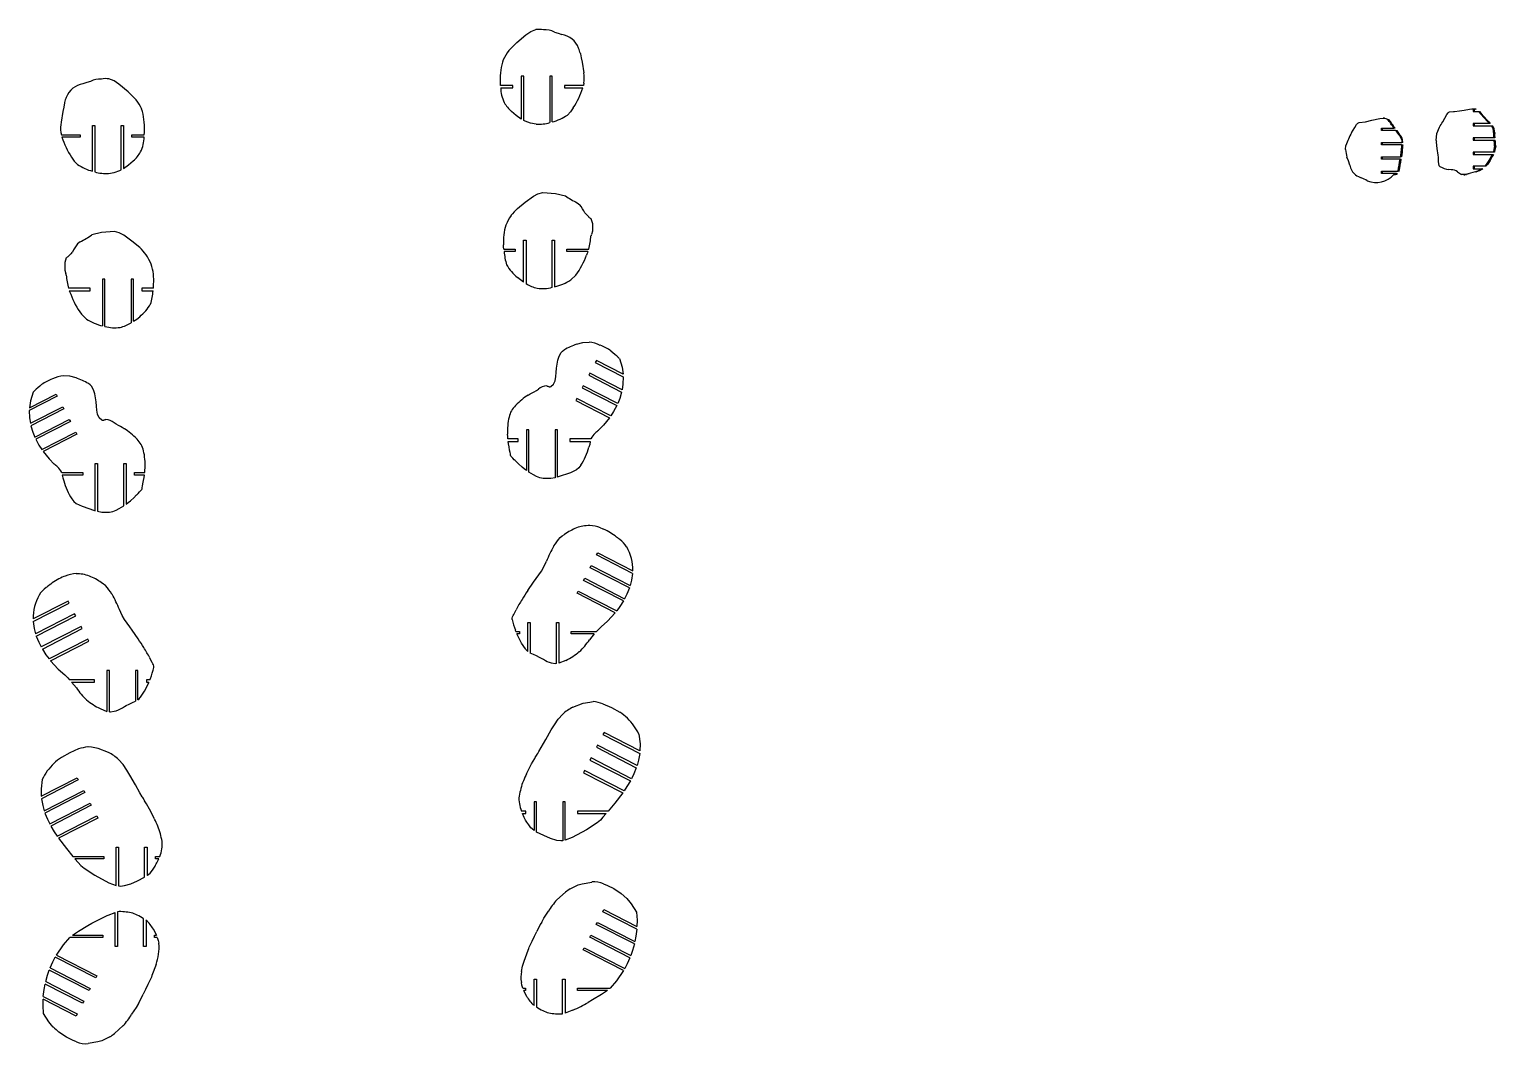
# Model space of a CAD drawing. Extents: x 1980 to 7619, y -7122 to 8570.
# Drawn here: x 2421 to 4882, y -6891 to -5187 of the extents above; entities that cross this region are included whole.
import ezdxf

# ---------------------------------------------------------------- set-up
doc = ezdxf.new("R2010")
doc.units = 0

msp = doc.modelspace()

# ---------------------------------------------------------------- linework, layer by layer
at = {"color": 7, "linetype": 'Continuous'}
for p, q in [((3254.3, -5196.7), (3262.5, -5191.1)), ((3262.5, -5191.1), (3271.3, -5187.5)), ((3225.7, -5222.9), (3239, -5209.4)), ((3239, -5209.4), (3254.3, -5196.7)), ((3345.8, -5227.5), (3346, -5228.1)), ((3348.7, -5242.4), (3351.6, -5260.3)), ((3250.7, -5266), (3246.7, -5266)), ((3246.7, -5266), (3246.7, -5338)), ((3250.7, -5340.4), (3250.7, -5266)), ((3298.7, -5266), (3294.7, -5266)), ((3294.7, -5266), (3294.7, -5343.7)), ((3298.7, -5342.6), (3298.7, -5266)), ((2563.3, -5273.9), (2554.5, -5270.3)), ((2571.4, -5279.5), (2563.3, -5273.9)), ((2586.7, -5292.2), (2571.4, -5279.5)), ((3232.6, -5281.3), (3212, -5281.3)), ((3212.2, -5285.3), (3232.6, -5285.3)), ((3232.6, -5285.3), (3232.6, -5281.3)), ((3351, -5281.3), (3319.4, -5281.3)), ((3319.4, -5281.3), (3319.4, -5285.3)), ((3319.4, -5285.3), (3350, -5285.3)), ((3351.8, -5277.4), (3351, -5281.3)), ((2479.9, -5310.3), (2479.8, -5310.9)), ((2600.1, -5305.7), (2586.7, -5292.2)), ((2477.1, -5325.2), (2474.2, -5343.1)), ((3253, -5341.6), (3250.7, -5340.4)), ((4663.7, -5342.4), (4674.1, -5339.6)), ((4695.3, -5336.2), (4693.5, -5336.2)), ((4695.3, -5336.2), (4696.3, -5336.2)), ((4700.9, -5338.4), (4702.7, -5338.4)), ((4811.2, -5325.1), (4813.2, -5325)), ((4847.7, -5321.2), (4844.2, -5321.2)), ((4844.2, -5321.2), (4844.2, -5325.2)), ((4844.2, -5325.2), (4853.2, -5325.2)), ((4845.4, -5320.6), (4847.7, -5321.2)), ((4846.1, -5321.2), (4846.1, -5325.2)), ((4846.2, -5320.6), (4847.2, -5320.6)), ((4847.2, -5320.6), (4849.6, -5321.2)), ((4849.6, -5321.2), (4847.7, -5321.2)), ((4853.2, -5325.2), (4855, -5325.2)), ((4865.5, -5338.9), (4868.9, -5342.6)), ((4865.5, -5338.9), (4867.4, -5338.9)), ((4867.4, -5338.9), (4870.8, -5342.6)), ((2473.9, -5360.2), (2474.7, -5364.1)), ((2474.7, -5364.1), (2506.3, -5364.1)), ((2506.3, -5364.1), (2506.3, -5368.1)), ((2527, -5348.8), (2531, -5348.8)), ((2527, -5425.4), (2527, -5348.8)), ((2531, -5348.8), (2531, -5426.5)), ((2575, -5348.8), (2579, -5348.8)), ((2575, -5423.2), (2575, -5348.8)), ((2579, -5348.8), (2579, -5420.7)), ((2593.2, -5364.1), (2613.8, -5364.1)), ((2593.2, -5368.1), (2593.2, -5364.1)), ((4640.2, -5360.9), (4645.6, -5351.9)), ((4690.4, -5357.2), (4690.4, -5353.2)), ((4690.4, -5353.2), (4711.4, -5353.2)), ((4714.3, -5357.2), (4690.4, -5357.2)), ((4692.3, -5357.2), (4692.3, -5353.2)), ((4713.2, -5353.2), (4711.4, -5353.2)), ((4714.3, -5357.2), (4716.2, -5357.2)), ((4717.9, -5361.9), (4719.7, -5361.9)), ((4871.3, -5345.2), (4844.2, -5345.2)), ((4844.2, -5345.2), (4844.2, -5349.2)), ((4844.2, -5349.2), (4874.9, -5349.2)), ((4846.1, -5345.2), (4846.1, -5349.2)), ((4868.9, -5342.6), (4871.3, -5345.2)), ((4868.9, -5342.6), (4870.8, -5342.6)), ((4870.8, -5342.6), (4873.1, -5345.2)), ((4873.1, -5345.2), (4871.3, -5345.2)), ((4874.9, -5349.2), (4876.8, -5349.2)), ((4878.7, -5360.6), (4880.5, -5360.6)), ((2506.3, -5368.1), (2475.7, -5368.1)), ((2613.6, -5368.1), (2593.2, -5368.1)), ((4630.2, -5389.1), (4630.9, -5382.4)), ((4690.4, -5377.2), (4724.5, -5377.2)), ((4690.4, -5381.2), (4690.4, -5377.2)), ((4724.3, -5381.2), (4690.4, -5381.2)), ((4692.3, -5381.2), (4692.3, -5377.2)), ((4724.1, -5383.8), (4722.6, -5399.3)), ((4724.3, -5381.2), (4724.1, -5383.6)), ((4724.1, -5383.6), (4724.1, -5383.8)), ((4724.1, -5383.6), (4726, -5383.6)), ((4724.1, -5383.8), (4725.9, -5383.8)), ((4724.3, -5381.2), (4726.1, -5381.2)), ((4726.3, -5377.2), (4724.5, -5377.2)), ((4725.9, -5383.8), (4724.5, -5399.3)), ((4726, -5383.6), (4725.9, -5383.8)), ((4726.1, -5381.2), (4726, -5383.6)), ((4784, -5387.4), (4782.6, -5376.4)), ((4878.9, -5369.2), (4844.2, -5369.2)), ((4844.2, -5369.2), (4844.2, -5373.2)), ((4844.2, -5373.2), (4879.6, -5373.2)), ((4846.1, -5369.2), (4846.1, -5373.2)), ((4880.8, -5369.2), (4878.9, -5369.2)), ((4879.6, -5373.2), (4881.4, -5373.2)), ((4880.3, -5382.8), (4882.2, -5382.8)), ((4634.9, -5408.2), (4632.6, -5401.7)), ((4637.5, -5415.2), (4634.9, -5408.2)), ((4690.4, -5401.2), (4722.4, -5401.2)), ((4690.4, -5405.2), (4690.4, -5401.2)), ((4721.8, -5405.2), (4690.4, -5405.2)), ((4692.3, -5405.2), (4692.3, -5401.2)), ((4721.8, -5405.2), (4723.6, -5405.2)), ((4722.6, -5399.3), (4722.4, -5401.2)), ((4724.2, -5401.2), (4722.4, -5401.2)), ((4722.6, -5399.3), (4724.5, -5399.3)), ((4878.2, -5393.2), (4844.2, -5393.2)), ((4844.2, -5393.2), (4844.2, -5397.2)), ((4844.2, -5397.2), (4876.5, -5397.2)), ((4846.1, -5393.2), (4846.1, -5397.2)), ((4866.4, -5413.9), (4864, -5417.2)), ((4868.2, -5413.9), (4865.8, -5417.2)), ((4866.4, -5413.9), (4868.2, -5413.9)), ((4876.5, -5397.2), (4874.7, -5400.8)), ((4874.7, -5400.8), (4876.5, -5400.8)), ((4876.5, -5397.2), (4878.3, -5397.2)), ((4878.3, -5397.2), (4876.5, -5400.8)), ((4880, -5393.2), (4878.2, -5393.2)), ((2572.8, -5424.4), (2575, -5423.2)), ((4690.4, -5425.2), (4718.4, -5425.2)), ((4690.4, -5429.2), (4690.4, -5425.2)), ((4715.6, -5429.2), (4690.4, -5429.2)), ((4692.3, -5429.2), (4692.3, -5425.2)), ((4712.1, -5430.9), (4711.4, -5431.2)), ((4711.4, -5431.2), (4713.3, -5431.2)), ((4715.6, -5429.2), (4717.5, -5429.2)), ((4718.4, -5425), (4718.4, -5425.2)), ((4718.4, -5425), (4720.2, -5425)), ((4720.2, -5425.2), (4718.4, -5425.2)), ((4720.2, -5425), (4720.2, -5425.2)), ((4788.6, -5417.6), (4788.2, -5417.3)), ((4807.5, -5422.9), (4803.6, -5422.5)), ((4831.3, -5431), (4824.7, -5430.8)), ((4828.8, -5431.3), (4830.6, -5431.3)), ((4833.1, -5431), (4830.6, -5430.9)), ((4836, -5429.7), (4831.3, -5431)), ((4831.3, -5431), (4833.1, -5431)), ((4837.8, -5429.7), (4833.1, -5431)), ((4847.5, -5426.4), (4836, -5429.7)), ((4864, -5417.2), (4844.2, -5417.2)), ((4844.2, -5417.2), (4844.2, -5421.2)), ((4844.2, -5421.2), (4858.8, -5421.2)), ((4846.1, -5417.2), (4846.1, -5421.2)), ((4858.8, -5421.2), (4860.6, -5421.2)), ((4865.8, -5417.2), (4864, -5417.2)), ((4682.4, -5444.6), (4684.2, -5444.6)), ((3240.3, -5488.1), (3253.3, -5477.4)), ((3253.3, -5477.4), (3267.1, -5467.2)), ((3340.4, -5478.3), (3344.9, -5481.7)), ((3353.4, -5495.4), (3356.1, -5498.3)), ((3356.1, -5498.3), (3357.8, -5499.9)), ((2593.2, -5543.1), (2579.4, -5532.9)), ((2493.1, -5561.2), (2490.4, -5564)), ((2506.1, -5544), (2501.7, -5547.4)), ((2606.2, -5553.8), (2593.2, -5543.1)), ((3217.4, -5556.3), (3236.5, -5556.3)), ((3236.5, -5560.3), (3217.7, -5560.3)), ((3236.5, -5556.3), (3236.5, -5560.3)), ((3250.6, -5541.1), (3254.6, -5541.1)), ((3250.6, -5611.8), (3250.6, -5541.1)), ((3254.6, -5541.1), (3254.6, -5614.3)), ((3298.6, -5620.5), (3298.6, -5541.1)), ((3298.6, -5541.1), (3302.6, -5541.1)), ((3302.6, -5541.1), (3302.6, -5619.5)), ((3323.3, -5556.3), (3359.8, -5556.3)), ((3323.3, -5560.3), (3323.3, -5556.3)), ((3358.5, -5560.3), (3323.3, -5560.3)), ((2490.4, -5564), (2488.8, -5565.6)), ((3356.7, -5564.9), (3356.1, -5566.4)), ((2543.9, -5606.8), (2543.9, -5685.2)), ((2547.9, -5606.8), (2543.9, -5606.8)), ((2547.9, -5686.2), (2547.9, -5606.8)), ((2595.9, -5606.8), (2591.9, -5606.8)), ((2591.9, -5606.8), (2591.9, -5680)), ((2595.9, -5677.5), (2595.9, -5606.8)), ((3338.2, -5599.9), (3329.8, -5608)), ((2523.2, -5622.1), (2486.7, -5622.1)), ((2488, -5626.1), (2523.2, -5626.1)), ((2489.9, -5630.6), (2490.4, -5632.1)), ((2523.2, -5626.1), (2523.2, -5622.1)), ((2629.2, -5622.1), (2610, -5622.1)), ((2610, -5622.1), (2610, -5626.1)), ((2610, -5626.1), (2628.9, -5626.1)), ((2508.3, -5665.6), (2516.7, -5673.8)), ((3397.2, -5727.2), (3400.2, -5729.7)), ((3400.2, -5729.7), (3403.9, -5732.6)), ((3403.9, -5732.6), (3406.3, -5734.9)), ((3372.8, -5743.1), (3370.9, -5746.7)), ((3370.9, -5746.7), (3417.9, -5770.8)), ((3417.6, -5766.1), (3372.8, -5743.1)), ((3406.3, -5734.9), (3408.2, -5736.8)), ((2441.6, -5783.7), (2438.6, -5786.2)), ((3361.8, -5764.5), (3360, -5768)), ((3360, -5768), (3415.1, -5796.3)), ((3416, -5792.3), (3361.8, -5764.5)), ((2467.9, -5803.2), (2420.9, -5827.3)), ((2421.2, -5822.6), (2466.1, -5799.6)), ((2432.6, -5791.4), (2430.6, -5793.3)), ((2435, -5789.1), (2432.6, -5791.4)), ((2438.6, -5786.2), (2435, -5789.1)), ((2466.1, -5799.6), (2467.9, -5803.2)), ((3339.9, -5807.2), (3338.1, -5810.7)), ((3397, -5836.5), (3339.9, -5807.2)), ((3350.8, -5785.8), (3349, -5789.4)), ((3349, -5789.4), (3407, -5819.1)), ((3408.6, -5815.5), (3350.8, -5785.8)), ((2422.8, -5848.8), (2477, -5821)), ((2478.9, -5824.5), (2423.7, -5852.8)), ((2477, -5821), (2478.9, -5824.5)), ((3237.1, -5819), (3237.6, -5818.5)), ((3338.1, -5810.7), (3394.7, -5839.8)), ((2430.2, -5872), (2488, -5842.3)), ((2489.8, -5845.9), (2431.9, -5875.6)), ((2488, -5842.3), (2489.8, -5845.9)), ((2441.9, -5892.9), (2498.9, -5863.7)), ((2500.8, -5867.2), (2444.2, -5896.3)), ((2498.9, -5863.7), (2500.8, -5867.2)), ((2601.7, -5875.5), (2601.2, -5875)), ((3241.3, -5875.1), (3224.1, -5875.1)), ((3224.5, -5879.1), (3241.3, -5879.1)), ((3241.3, -5879.1), (3241.3, -5875.1)), ((3259.5, -5859.9), (3255.5, -5859.9)), ((3255.5, -5859.9), (3255.5, -5927.9)), ((3259.5, -5930.7), (3259.5, -5859.9)), ((3307.5, -5859.9), (3303.5, -5859.9)), ((3303.5, -5859.9), (3303.5, -5940.1)), ((3307.5, -5939.2), (3307.5, -5859.9)), ((3363.4, -5875.1), (3328.2, -5875.1)), ((3328.2, -5875.1), (3328.2, -5879.1)), ((3328.2, -5879.1), (3362.5, -5879.1)), ((2531.4, -5916.4), (2535.4, -5916.4)), ((2531.4, -5995.7), (2531.4, -5916.4)), ((2535.4, -5916.4), (2535.4, -5996.6)), ((2579.4, -5916.4), (2583.4, -5916.4)), ((2579.4, -5987.2), (2579.4, -5916.4)), ((2583.4, -5916.4), (2583.4, -5984.4)), ((3248, -5922.2), (3247.7, -5921.9)), ((2475.4, -5931.6), (2510.7, -5931.6)), ((2510.7, -5935.6), (2476.3, -5935.6)), ((2510.7, -5931.6), (2510.7, -5935.6)), ((2597.5, -5935.6), (2597.5, -5931.6)), ((2597.5, -5931.6), (2614.7, -5931.6)), ((2614.4, -5935.6), (2597.5, -5935.6)), ((3308.5, -5938.9), (3307.5, -5939.2)), ((2590.8, -5978.7), (2591.1, -5978.4)), ((2530.4, -5995.4), (2531.4, -5995.7)), ((3373.2, -6069.9), (3375, -6066.4)), ((3433.5, -6100.9), (3373.2, -6069.9)), ((3375, -6066.4), (3433.7, -6096.5)), ((3284.2, -6090.7), (3288.8, -6080.5)), ((3362.2, -6091.3), (3364.1, -6087.7)), ((3428.3, -6125.2), (3362.2, -6091.3)), ((3364.1, -6087.7), (3429.6, -6121.3)), ((3257.5, -6129.8), (3267.3, -6115.5)), ((3351.3, -6112.6), (3353.1, -6109.1)), ((3418.2, -6147), (3351.3, -6112.6)), ((3353.1, -6109.1), (3420.2, -6143.5)), ((2486, -6147.3), (2427.3, -6177.4)), ((2427.5, -6181.8), (2487.8, -6150.8)), ((2487.8, -6150.8), (2486, -6147.3)), ((3340.3, -6134), (3342.2, -6130.4)), ((3404.3, -6166.8), (3340.3, -6134)), ((3342.2, -6130.4), (3406.8, -6163.6)), ((2496.9, -6168.6), (2431.4, -6202.2)), ((2432.7, -6206.1), (2498.8, -6172.2)), ((2498.8, -6172.2), (2496.9, -6168.6)), ((2576.8, -6171.6), (2572.2, -6161.4)), ((2507.9, -6190), (2440.9, -6224.4)), ((2442.8, -6227.9), (2509.7, -6193.5)), ((2509.7, -6193.5), (2507.9, -6190)), ((2603.5, -6210.7), (2593.7, -6196.4)), ((3237.5, -6198.4), (3236.8, -6196.3)), ((3237.5, -6198.4), (3243.6, -6198.4)), ((3243.6, -6198.4), (3243.6, -6202.4)), ((3257.7, -6183.1), (3261.7, -6183.1)), ((3257.7, -6232.1), (3257.7, -6183.1)), ((3261.7, -6183.1), (3261.7, -6234.6)), ((3305.7, -6183.1), (3309.7, -6183.1)), ((3305.7, -6252.4), (3305.7, -6183.1)), ((3309.7, -6183.1), (3309.7, -6251.6)), ((3330.4, -6198.4), (3372.7, -6198.4)), ((3330.4, -6202.4), (3330.4, -6198.4)), ((3375.6, -6195.4), (3372.7, -6198.4)), ((3380.6, -6190.5), (3375.6, -6195.4)), ((2518.9, -6211.3), (2454.2, -6244.5)), ((2456.7, -6247.7), (2520.7, -6214.9)), ((2520.7, -6214.9), (2518.9, -6211.3)), ((3239.7, -6203.5), (3239.2, -6202.4)), ((3243.6, -6202.4), (3239.2, -6202.4)), ((3246.8, -6217.9), (3239.7, -6203.5)), ((3253.5, -6227.7), (3246.8, -6217.9)), ((3369.2, -6202.4), (3330.4, -6202.4)), ((3369.2, -6202.4), (3361.1, -6212.2)), ((3254.1, -6228.4), (3253.5, -6227.7)), ((3277.3, -6241.9), (3272.3, -6239.4)), ((2480.4, -6271.4), (2485.4, -6276.3)), ((2555.3, -6264), (2551.3, -6264)), ((2551.3, -6264), (2551.3, -6332.5)), ((2555.3, -6333.3), (2555.3, -6264)), ((2603.3, -6264), (2599.3, -6264)), ((2599.3, -6264), (2599.3, -6315.5)), ((2603.3, -6313), (2603.3, -6264)), ((2485.4, -6276.3), (2488.4, -6279.3)), ((2530.6, -6279.3), (2488.4, -6279.3)), ((2491.8, -6283.3), (2499.9, -6293.1)), ((2491.8, -6283.3), (2530.6, -6283.3)), ((2530.6, -6283.3), (2530.6, -6279.3)), ((2607.5, -6308.6), (2614.2, -6298.8)), ((2614.2, -6298.8), (2621.3, -6284.4)), ((2623.5, -6279.3), (2617.4, -6279.3)), ((2617.4, -6279.3), (2617.4, -6283.3)), ((2617.4, -6283.3), (2621.8, -6283.3)), ((2621.3, -6284.4), (2621.8, -6283.3)), ((2623.5, -6279.3), (2624.2, -6277.2)), ((2583.7, -6322.8), (2588.7, -6320.3)), ((2606.9, -6309.3), (2607.5, -6308.6)), ((3333, -6325.7), (3350.5, -6319)), ((3350.5, -6319), (3361.8, -6316.8)), ((3361.8, -6316.8), (3367.4, -6315.9)), ((3383.4, -6319.7), (3398.1, -6326.2)), ((3398.1, -6326.2), (3411.9, -6334)), ((3287.9, -6379.9), (3297.1, -6363.7)), ((3297.1, -6363.7), (3302.2, -6355.2)), ((3385.6, -6368), (3383.8, -6371.5)), ((3383.8, -6371.5), (3445.5, -6403.2)), ((3445.9, -6398.9), (3385.6, -6368)), ((2503.4, -6395.7), (2488.7, -6402.2)), ((2525.1, -6392.7), (2519.4, -6391.9)), ((2536.3, -6395), (2525.1, -6392.7)), ((2553.8, -6401.7), (2536.3, -6395)), ((3374.6, -6389.3), (3372.8, -6392.9)), ((3372.8, -6392.9), (3439.7, -6427.2)), ((3441, -6423.4), (3374.6, -6389.3)), ((2488.7, -6402.2), (2474.9, -6410)), ((3255.6, -6437.3), (3264.1, -6420.9)), ((3264.1, -6420.9), (3269.2, -6411.9)), ((3269.2, -6411.9), (3270.2, -6410)), ((3270.2, -6410), (3272.3, -6406.6)), ((3363.7, -6410.7), (3361.9, -6414.3)), ((3361.9, -6414.3), (3429.8, -6449.1)), ((3431.7, -6445.6), (3363.7, -6410.7)), ((2440.9, -6474.9), (2501.2, -6444)), ((2503.1, -6447.5), (2441.4, -6479.2)), ((2501.2, -6444), (2503.1, -6447.5)), ((2589.8, -6439.6), (2584.6, -6431.2)), ((2598.9, -6455.9), (2589.8, -6439.6)), ((3352.7, -6432), (3350.9, -6435.6)), ((3350.9, -6435.6), (3416.9, -6469.5)), ((3419.2, -6466.1), (3352.7, -6432)), ((2445.8, -6499.4), (2512.2, -6465.3)), ((2514, -6468.9), (2447.1, -6503.2)), ((2512.2, -6465.3), (2514, -6468.9)), ((2455.2, -6521.6), (2523.1, -6486.7)), ((2525, -6490.2), (2457.1, -6525.1)), ((2523.1, -6486.7), (2525, -6490.2)), ((2616.6, -6486), (2614.5, -6482.6)), ((2617.6, -6487.8), (2616.6, -6486)), ((2622.7, -6496.9), (2617.6, -6487.8)), ((2631.2, -6513.2), (2622.7, -6496.9)), ((3272.3, -6484.7), (3268.3, -6484.7)), ((3268.3, -6484.7), (3268.3, -6532.4)), ((3272.3, -6535.1), (3272.3, -6484.7)), ((3320.3, -6484.7), (3316.3, -6484.7)), ((3316.3, -6484.7), (3316.3, -6549.8)), ((3320.3, -6549), (3320.3, -6484.7)), ((2467.6, -6542.1), (2534.1, -6508)), ((2535.9, -6511.6), (2469.9, -6545.4)), ((2534.1, -6508), (2535.9, -6511.6)), ((3254.2, -6500), (3247, -6500)), ((3251.6, -6510.7), (3248.6, -6504)), ((3248.6, -6504), (3254.2, -6504)), ((3254.2, -6504), (3254.2, -6500)), ((3259.1, -6523.3), (3255.8, -6518.4)), ((3392.7, -6500), (3341, -6500)), ((3341, -6500), (3341, -6504)), ((3341, -6504), (3389.2, -6504)), ((3374, -6519.7), (3355.9, -6531.5)), ((3379.6, -6515.2), (3374, -6519.7)), ((3268.3, -6532.4), (3267.6, -6531.8)), ((3284.6, -6540.9), (3272.3, -6535.1)), ((3295.6, -6545.9), (3284.6, -6540.9)), ((3306.3, -6549.3), (3295.6, -6545.9)), ((3332.2, -6544.2), (3320.3, -6549)), ((3355.9, -6531.5), (3332.2, -6544.2)), ((2566.5, -6560.7), (2570.5, -6560.7)), ((2566.5, -6625), (2566.5, -6560.7)), ((2570.5, -6560.7), (2570.5, -6625.7)), ((2614.5, -6560.7), (2618.5, -6560.7)), ((2614.5, -6611.1), (2614.5, -6560.7)), ((2618.5, -6560.7), (2618.5, -6608.3)), ((2494.1, -6576), (2545.8, -6576)), ((2545.8, -6580), (2497.6, -6580)), ((2507.2, -6591.2), (2512.8, -6595.7)), ((2512.8, -6595.7), (2530.9, -6607.5)), ((2545.8, -6576), (2545.8, -6580)), ((2627.7, -6599.3), (2631.1, -6594.4)), ((2632.6, -6580), (2632.6, -6576)), ((2632.6, -6576), (2639.8, -6576)), ((2638.2, -6580), (2632.6, -6580)), ((2635.2, -6586.6), (2638.2, -6580)), ((2530.9, -6607.5), (2554.6, -6620.2)), ((2554.6, -6620.2), (2566.5, -6625)), ((2591.2, -6621.9), (2602.3, -6616.9)), ((2602.3, -6616.9), (2614.5, -6611.1)), ((2618.5, -6608.3), (2619.3, -6607.8)), ((3348.8, -6621.9), (3365.1, -6619.1)), ((2580.5, -6625.2), (2591.2, -6621.9)), ((3306.3, -6649.2), (3321, -6636.1)), ((3328.8, -6630.5), (3342.3, -6624)), ((3342.3, -6624), (3348.8, -6621.9)), ((3384.9, -6622.3), (3391.5, -6625)), ((3391.5, -6625), (3401.8, -6630)), ((3401.8, -6630), (3414.3, -6638.2)), ((3414.3, -6638.2), (3423.8, -6647)), ((2568.8, -6669.1), (2568.8, -6727.4)), ((3284.8, -6680), (3292.1, -6668.3)), ((3383.5, -6669), (3385.4, -6665.4)), ((3440.5, -6698.2), (3383.5, -6669)), ((3385.4, -6665.4), (3440.8, -6693.9)), ((3423.8, -6647), (3428.9, -6652.9)), ((3428.9, -6652.9), (3431.2, -6655.6)), ((3431.2, -6655.6), (3440.1, -6669.5)), ((2503.7, -6701.6), (2518.9, -6692.3)), ((2518.9, -6692.3), (2526, -6688.3)), ((2526, -6688.3), (2551.4, -6675.4)), ((2551.4, -6675.4), (2553.2, -6674.7)), ((2553.2, -6674.7), (2564.8, -6670.4)), ((2564.8, -6727.4), (2564.8, -6670.4)), ((2612.8, -6727.4), (2612.8, -6680.8)), ((2616.8, -6683.4), (2616.8, -6727.4)), ((3280.9, -6686.5), (3284.8, -6680)), ((3372.6, -6690.3), (3374.4, -6686.8)), ((3436.5, -6723.1), (3372.6, -6690.3)), ((3374.4, -6686.8), (3437.4, -6719.1)), ((2544.1, -6712.1), (2489, -6712.1)), ((2493.4, -6708.1), (2503.7, -6701.6)), ((2493.4, -6708.1), (2544.1, -6708.1)), ((2544.1, -6708.1), (2544.1, -6712.1)), ((2629.1, -6698.4), (2629.4, -6698.9)), ((2629.4, -6698.9), (2634.2, -6708.1)), ((2630.9, -6708.1), (2634.2, -6708.1)), ((2630.9, -6712.1), (2630.9, -6708.1)), ((2635.6, -6712.1), (2630.9, -6712.1)), ((3260.1, -6728.5), (3264.8, -6718.2)), ((3361.6, -6711.7), (3363.5, -6708.1)), ((3429, -6746.3), (3361.6, -6711.7)), ((3363.5, -6708.1), (3430.5, -6742.5)), ((2466.5, -6741.8), (2534.2, -6776.5)), ((2568.8, -6727.4), (2564.8, -6727.4)), ((2616.8, -6727.4), (2612.8, -6727.4)), ((3251.3, -6751.9), (3258, -6733.4)), ((3350.7, -6733), (3352.5, -6729.5)), ((3418.4, -6767.8), (3350.7, -6733)), ((3352.5, -6729.5), (3420.4, -6764.3)), ((2521.4, -6801.4), (2454.4, -6767)), ((2455.8, -6763.3), (2523.2, -6797.9)), ((2532.4, -6780.1), (2464.5, -6745.2)), ((2633.6, -6757.6), (2626.8, -6776.1)), ((2510.4, -6822.8), (2447.4, -6790.4)), ((2448.4, -6786.4), (2512.3, -6819.2)), ((2534.2, -6776.5), (2532.4, -6780.1)), ((2624.7, -6781), (2620.1, -6791.3)), ((3268.1, -6782.2), (3272.1, -6782.2)), ((3268.1, -6826.2), (3268.1, -6782.2)), ((3272.1, -6782.2), (3272.1, -6828.8)), ((3316.1, -6782.2), (3320.1, -6782.2)), ((3316.1, -6840.4), (3316.1, -6782.2)), ((3320.1, -6782.2), (3320.1, -6839.2)), ((2499.5, -6844.1), (2444.1, -6815.7)), ((2444.4, -6811.3), (2501.3, -6840.6)), ((2523.2, -6797.9), (2521.4, -6801.4)), ((3249.3, -6797.4), (3254, -6797.4)), ((3255.4, -6810.6), (3250.7, -6801.4)), ((3254, -6801.4), (3250.7, -6801.4)), ((3254, -6797.4), (3254, -6801.4)), ((3255.8, -6811.1), (3255.4, -6810.6)), ((3340.8, -6797.4), (3395.8, -6797.4)), ((3340.8, -6801.4), (3340.8, -6797.4)), ((3391.5, -6801.4), (3340.8, -6801.4)), ((3366, -6817.2), (3358.9, -6821.2)), ((3381.1, -6808), (3366, -6817.2)), ((3391.5, -6801.4), (3381.1, -6808)), ((2453.7, -6853.9), (2444.7, -6840)), ((2501.3, -6840.6), (2499.5, -6844.1)), ((2512.3, -6819.2), (2510.4, -6822.8)), ((2600.1, -6829.6), (2592.7, -6841.2)), ((2604, -6823.1), (2600.1, -6829.6)), ((3331.6, -6834.9), (3320.1, -6839.2)), ((3333.4, -6834.1), (3331.6, -6834.9)), ((2455.9, -6856.7), (2453.7, -6853.9)), ((2578.6, -6860.3), (2563.8, -6873.4)), ((2483.1, -6879.5), (2470.6, -6871.3)), ((2493.3, -6884.5), (2483.1, -6879.5)), ((2500, -6887.2), (2493.3, -6884.5)), ((2536, -6887.7), (2519.8, -6890.5)), ((2542.6, -6885.6), (2536, -6887.7)), ((2556.1, -6879), (2542.6, -6885.6))]:
    msp.add_line(p, q, dxfattribs=at)
at = {"color": 7, "linetype": 'Continuous', "flags": 128}
for points in [[(3302.4, -5191.8), (3308.6, -5193.9), (3314.8, -5196.1)], [(3346, -5228.1), (3347.2, -5235.2), (3348.7, -5242.4)], [(2523.4, -5274.6), (2517.2, -5276.7), (2511, -5278.9)], [(3212, -5281.3), (3211.7, -5277.4), (3211.6, -5274.2)], [(2479.8, -5310.9), (2478.6, -5318), (2477.1, -5325.2)], [(3246.7, -5338), (3238.1, -5332), (3230.4, -5325)], [(3334, -5319.1), (3329.5, -5325.6), (3324.1, -5331.3)], [(4674.1, -5339.6), (4687.6, -5336.8), (4694.5, -5336.2), (4697.9, -5336.7), (4699.5, -5337.3), (4700.9, -5338.4)], [(4793.3, -5342.3), (4800.2, -5330.4), (4802.2, -5327.6), (4803.4, -5326.4), (4804.9, -5325.7), (4811.2, -5325.1)], [(4813.2, -5325), (4821.3, -5324.1), (4829.4, -5323.2), (4838.2, -5321.4), (4842, -5320.7), (4845.4, -5320.6)], [(4855, -5325.2), (4858, -5328.5), (4867.4, -5338.9)], [(2613.8, -5364.1), (2614, -5360.2), (2614.2, -5357)], [(3271.8, -5346.4), (3262.2, -5345), (3253, -5341.6)], [(4645.6, -5351.9), (4648.7, -5347), (4650.6, -5344.9), (4653, -5343.8), (4663.7, -5342.4)], [(4716.2, -5357.2), (4718, -5359.6), (4719.7, -5361.9)], [(4717.9, -5361.9), (4718.7, -5363.1), (4719.2, -5363.6), (4719.4, -5363.9), (4719.5, -5364), (4719.5, -5364.1), (4719.6, -5364.2), (4719.6, -5364.2), (4719.6, -5364.2), (4719.6, -5364.2), (4719.6, -5364.2), (4719.6, -5364.2), (4719.6, -5364.2), (4719.6, -5364.2), (4719.6, -5364.2), (4719.6, -5364.2), (4719.6, -5364.2), (4720.5, -5365.3), (4721.3, -5366.5), (4724, -5371.6), (4724.4, -5374.4), (4724.5, -5377.2)], [(4782.5, -5373.8), (4783.3, -5362.2), (4787.6, -5351.6)], [(4880.5, -5360.6), (4880.4, -5364.9), (4880.8, -5369.2)], [(4880.3, -5382.8), (4878.5, -5392.2), (4878.2, -5393.2)], [(4882.2, -5382.8), (4880.3, -5392.2), (4880, -5393.2)], [(2491.8, -5401.8), (2496.2, -5408.4), (2501.7, -5414.1)], [(2579, -5420.7), (2587.6, -5414.8), (2595.4, -5407.8)], [(4724.5, -5399.3), (4724.3, -5400.2), (4724.2, -5401.2)], [(4788.2, -5417.3), (4787.5, -5416.4), (4787.1, -5415.7), (4786.2, -5409.8), (4786, -5401.9)], [(4874.7, -5400.8), (4870.9, -5407.6), (4866.4, -5413.9)], [(4876.5, -5400.8), (4872.7, -5407.6), (4868.2, -5413.9)], [(2554, -5429.2), (2563.6, -5427.8), (2572.8, -5424.4)], [(3267.1, -5467.2), (3274.6, -5463.3), (3282.6, -5461)], [(3282.6, -5461), (3304.2, -5462.6), (3320.7, -5466.7)], [(3363.5, -5505.1), (3366.2, -5513.2), (3366, -5520)], [(2563.9, -5526.8), (2542.3, -5528.3), (2525.8, -5532.5)], [(2579.4, -5532.9), (2572, -5529.1), (2563.9, -5526.8)], [(3366, -5520), (3366.1, -5526.1), (3364.4, -5532)], [(3217.4, -5556.3), (3217.1, -5552.4), (3217, -5549.2)], [(3358.5, -5560.3), (3357.6, -5562.6), (3356.7, -5564.9)], [(2483, -5570.8), (2480.3, -5578.9), (2480.5, -5585.7)], [(2480.5, -5585.7), (2480.4, -5591.8), (2482.1, -5597.8)], [(3250.6, -5611.8), (3245.4, -5608.1), (3240.3, -5604.1)], [(2488, -5626.1), (2488.9, -5628.3), (2489.9, -5630.6)], [(2629.2, -5622.1), (2629.4, -5618.2), (2629.5, -5614.9)], [(2595.9, -5677.5), (2601.2, -5673.8), (2606.3, -5669.8)], [(3306.8, -5749.4), (3308.2, -5742.7), (3310.2, -5736.1), (3313.6, -5730.1), (3315.9, -5727.5), (3318.6, -5725.3)], [(3339.4, -5716.1), (3349.8, -5713.1), (3360.5, -5712.5)], [(3303.4, -5777.2), (3304.7, -5770.4), (3305, -5763.3), (3305.8, -5756.4), (3306.8, -5749.4)], [(3411.3, -5740), (3415.9, -5754.6), (3417.6, -5766.1)], [(2499.4, -5772.6), (2489.1, -5769.6), (2478.4, -5768.9)], [(2532, -5805.9), (2530.7, -5799.2), (2528.6, -5792.6), (2525.2, -5786.6), (2522.9, -5784), (2520.3, -5781.8)], [(3296, -5787.2), (3300.8, -5783.1), (3303.4, -5777.2)], [(3417.9, -5770.8), (3417.4, -5782.9), (3416, -5792.3)], [(2427.5, -5796.5), (2422.9, -5811.1), (2421.2, -5822.6)], [(2535.4, -5833.7), (2534.2, -5826.8), (2533.9, -5819.8), (2533.1, -5812.9), (2532, -5805.9)], [(3258.4, -5801.4), (3261.8, -5799.4), (3264.9, -5797.7), (3268.3, -5796.2), (3272, -5793.9), (3275.5, -5791.3)], [(3289.5, -5786.1), (3290.1, -5786.2), (3290.3, -5786.2), (3290.5, -5786.2), (3290.5, -5786.3), (3290.5, -5786.3), (3290.5, -5786.3), (3290.5, -5786.3), (3290.5, -5786.3), (3290.5, -5786.3), (3290.5, -5786.3), (3290.5, -5786.3), (3290.5, -5786.3), (3290.5, -5786.3), (3290.5, -5786.3), (3290.5, -5786.3), (3290.6, -5786.3), (3290.6, -5786.3), (3290.8, -5786.3), (3291.2, -5786.4), (3292.7, -5787.2), (3292.7, -5787.2), (3292.7, -5787.2), (3292.7, -5787.2), (3292.7, -5787.2), (3292.7, -5787.2), (3292.7, -5787.2), (3292.7, -5787.2), (3292.7, -5787.2), (3292.7, -5787.2), (3292.7, -5787.2), (3292.8, -5787.2), (3292.8, -5787.3), (3292.9, -5787.3), (3293.1, -5787.4), (3293.5, -5787.6), (3294.3, -5787.7), (3295.2, -5787.6), (3296, -5787.2)], [(3415.1, -5796.3), (3411.9, -5807.2), (3408.6, -5815.5)], [(2420.9, -5827.3), (2421.4, -5839.4), (2422.8, -5848.8)], [(3407, -5819.1), (3401.7, -5829), (3397, -5836.5)], [(2423.7, -5852.8), (2426.9, -5863.7), (2430.2, -5872)], [(2542.8, -5843.7), (2538, -5839.6), (2535.4, -5833.7)], [(2549.4, -5842.6), (2548.7, -5842.7), (2548.5, -5842.7), (2548.4, -5842.7), (2548.4, -5842.7), (2548.4, -5842.7), (2548.4, -5842.7), (2548.4, -5842.7), (2548.4, -5842.7), (2548.4, -5842.7), (2548.4, -5842.7), (2548.4, -5842.7), (2548.3, -5842.7), (2548.3, -5842.7), (2548.3, -5842.7), (2548.3, -5842.7), (2548.3, -5842.8), (2548.2, -5842.8), (2548.1, -5842.8), (2547.7, -5842.9), (2546.1, -5843.7), (2546.1, -5843.7), (2546.1, -5843.7), (2546.1, -5843.7), (2546.1, -5843.7), (2546.1, -5843.7), (2546.1, -5843.7), (2546.1, -5843.7), (2546.1, -5843.7), (2546.1, -5843.7), (2546.1, -5843.7), (2546.1, -5843.7), (2546, -5843.8), (2545.9, -5843.8), (2545.7, -5843.9), (2545.4, -5844.1), (2544.5, -5844.2), (2543.6, -5844.1), (2542.8, -5843.7)], [(2580.4, -5857.9), (2577, -5855.9), (2573.9, -5854.2), (2570.5, -5852.7), (2566.8, -5850.4), (2563.4, -5847.8)], [(3394.7, -5839.8), (3384.7, -5852.1), (3376, -5860.8)], [(2431.9, -5875.6), (2437.1, -5885.5), (2441.9, -5892.9)], [(3224.1, -5875.1), (3223.9, -5871), (3223.7, -5867.1)], [(3227.9, -5897.7), (3227.1, -5893.7), (3226.1, -5888.3), (3225.2, -5883.5), (3224.5, -5879.1)], [(3362.5, -5879.1), (3361.5, -5884.1), (3360, -5888.9)], [(2444.2, -5896.3), (2454.2, -5908.6), (2462.8, -5917.3)], [(3228.6, -5902.2), (3228.3, -5899.9), (3227.9, -5897.7), (3227.9, -5897.7), (3227.9, -5897.7)], [(3247.7, -5921.9), (3242.4, -5917.4), (3237.7, -5912.6), (3237.6, -5912.5), (3237.6, -5912.5), (3237.6, -5912.5), (3237.6, -5912.5), (3237.6, -5912.5), (3237.6, -5912.5), (3237.6, -5912.5), (3237.6, -5912.5), (3237.6, -5912.5), (3237.6, -5912.5), (3237.6, -5912.5), (3237.6, -5912.5), (3237.5, -5912.4), (3237.4, -5912.4), (3237.3, -5912.2), (3237, -5911.9), (3236.4, -5911.3), (3235, -5909.9), (3232.7, -5907.6), (3229.3, -5903.7), (3228.6, -5902.2)], [(2614.7, -5931.6), (2615, -5927.5), (2615.2, -5923.6)], [(3255.5, -5927.9), (3251.7, -5925.1), (3248, -5922.2)], [(3289.1, -5941.6), (3283.3, -5941.6), (3277.6, -5940.2), (3272.3, -5937.9), (3267.1, -5935.4), (3263.3, -5933.2), (3259.5, -5930.7)], [(3346.6, -5919), (3343.5, -5923.6), (3339.3, -5927.1), (3329.3, -5931.8), (3308.5, -5938.9)], [(2476.3, -5935.6), (2477.3, -5940.6), (2478.8, -5945.4)], [(2610.3, -5958.7), (2610.6, -5956.4), (2611, -5954.2), (2611, -5954.2), (2611, -5954.2)], [(2611, -5954.2), (2611.7, -5950.2), (2612.7, -5944.8), (2613.7, -5940), (2614.4, -5935.6)], [(3303.5, -5940.1), (3296.4, -5941.3), (3289.1, -5941.6)], [(2492.2, -5975.5), (2495.4, -5980.1), (2499.6, -5983.6), (2509.6, -5988.2), (2530.4, -5995.4)], [(2583.4, -5984.4), (2587.1, -5981.6), (2590.8, -5978.7)], [(2591.1, -5978.4), (2596.4, -5973.9), (2601.1, -5969.1), (2601.2, -5969), (2601.2, -5969), (2601.2, -5969), (2601.2, -5969), (2601.2, -5969), (2601.2, -5969), (2601.2, -5969), (2601.2, -5969), (2601.2, -5969), (2601.3, -5969), (2601.3, -5969), (2601.3, -5969), (2601.3, -5968.9), (2601.4, -5968.8), (2601.5, -5968.7), (2601.9, -5968.4), (2602.5, -5967.8), (2603.8, -5966.4), (2606.1, -5964.1), (2609.6, -5960.2), (2610.3, -5958.7)], [(2535.4, -5996.6), (2542.4, -5997.8), (2549.8, -5998.1)], [(2549.8, -5998.1), (2555.6, -5998.1), (2561.2, -5996.7), (2566.5, -5994.4), (2571.8, -5991.9), (2575.5, -5989.7), (2579.4, -5987.2)], [(3379.7, -6024.3), (3382.4, -6025.3), (3384.9, -6026.5)], [(3301.3, -6054.8), (3303.9, -6051.1), (3306.5, -6047.6), (3309.1, -6043.9), (3312, -6040.5), (3315.5, -6037.8), (3319.3, -6035.3)], [(3267.3, -6115.5), (3271.6, -6109.4), (3276.1, -6103.3), (3280.5, -6097.2), (3284.2, -6090.7)], [(3433.5, -6100.9), (3431.9, -6112.4), (3429.6, -6121.3)], [(2481.3, -6105.2), (2478.6, -6106.2), (2476.1, -6107.4)], [(2559.7, -6135.7), (2557.1, -6132), (2554.5, -6128.5), (2551.9, -6124.8), (2549, -6121.4), (2545.5, -6118.7), (2541.7, -6116.2)], [(3428.3, -6125.2), (3424.1, -6135.6), (3420.2, -6143.5)], [(3418.2, -6147), (3412.1, -6156.5), (3406.8, -6163.6)], [(2593.7, -6196.4), (2589.4, -6190.3), (2585, -6184.2), (2580.5, -6178.1), (2576.8, -6171.6)], [(3231.1, -6178), (3231.2, -6175.8), (3231.8, -6173.6), (3232.8, -6171.7), (3233.9, -6169.8), (3238, -6162)], [(3404.3, -6166.8), (3391.4, -6180.9), (3380.6, -6190.5)], [(2427.5, -6181.8), (2429.1, -6193.3), (2431.4, -6202.2)], [(2432.7, -6206.1), (2436.9, -6216.5), (2440.9, -6224.4)], [(2442.8, -6227.9), (2448.9, -6237.4), (2454.2, -6244.5)], [(2456.7, -6247.7), (2469.6, -6261.8), (2480.4, -6271.4)], [(2629.9, -6258.9), (2629.9, -6256.7), (2629.3, -6254.5), (2628.2, -6252.6), (2627.1, -6250.7), (2623, -6242.9)], [(3257.7, -6232.1), (3255.9, -6230.3), (3254.1, -6228.4)], [(3272.3, -6239.4), (3267.1, -6237), (3261.7, -6234.6)], [(3297.6, -6251.5), (3294.2, -6250.5), (3290.4, -6249.3), (3287.2, -6247.4), (3283.9, -6245.5), (3280.4, -6243.5), (3277.3, -6241.9)], [(3305.7, -6252.4), (3303.7, -6252.6), (3297.6, -6251.5)], [(3321.5, -6246.9), (3309.9, -6251.6), (3309.7, -6251.6)], [(2563.4, -6332.4), (2566.8, -6331.4), (2570.6, -6330.2), (2573.9, -6328.3), (2577.1, -6326.4), (2580.6, -6324.4), (2583.7, -6322.8)], [(2588.7, -6320.3), (2593.9, -6317.9), (2599.3, -6315.5)], [(2603.3, -6313), (2605.1, -6311.2), (2606.9, -6309.3)], [(2539.6, -6327.8), (2551.2, -6332.5), (2551.3, -6332.5)], [(2555.3, -6333.3), (2557.3, -6333.5), (2563.4, -6332.4)], [(3302.2, -6355.2), (3308.6, -6345.8), (3316.3, -6337.4)], [(3444.2, -6370.8), (3446.1, -6386.8), (3445.9, -6398.9)], [(3272.3, -6406.6), (3272.5, -6406.2), (3272.9, -6405.5), (3274.3, -6403.1), (3275.5, -6401.1), (3276.2, -6399.9), (3280.2, -6393.3), (3287.9, -6379.9)], [(2584.6, -6431.2), (2578.2, -6421.8), (2570.6, -6413.4)], [(3445.5, -6403.2), (3443.4, -6414.7), (3441, -6423.4)], [(2442.6, -6446.8), (2440.7, -6462.8), (2440.9, -6474.9)], [(3439.7, -6427.2), (3435.5, -6437.6), (3431.7, -6445.6)], [(2614.5, -6482.6), (2614.3, -6482.2), (2613.9, -6481.5), (2612.5, -6479.1), (2611.3, -6477.1), (2610.6, -6475.9), (2606.6, -6469.3), (2598.9, -6455.9)], [(3416.9, -6469.5), (3403.6, -6486.9), (3392.7, -6500)], [(3429.8, -6449.1), (3424.1, -6458.7), (3419.2, -6466.1)], [(2441.4, -6479.2), (2443.4, -6490.6), (2445.8, -6499.4)], [(2447.1, -6503.2), (2451.3, -6513.6), (2455.2, -6521.6)], [(3253.9, -6515.1), (3252.7, -6512.9), (3251.6, -6510.7)], [(3255.8, -6518.4), (3254.8, -6516.7), (3253.9, -6515.1)], [(3389.2, -6504), (3383.8, -6510.3), (3379.6, -6515.2)], [(2457.1, -6525.1), (2462.8, -6534.7), (2467.6, -6542.1)], [(2469.9, -6545.4), (2483.2, -6562.8), (2494.1, -6576)], [(3267.6, -6531.8), (3262.9, -6528), (3259.1, -6523.3)], [(3316.3, -6549.8), (3313, -6550), (3306.3, -6549.3)], [(2497.6, -6580), (2503, -6586.3), (2507.2, -6591.2)], [(2631.1, -6594.4), (2632, -6592.7), (2632.9, -6591)], [(2632.9, -6591), (2634.1, -6588.8), (2635.2, -6586.6)], [(2619.3, -6607.8), (2623.9, -6604), (2627.7, -6599.3)], [(2570.5, -6625.7), (2573.8, -6626), (2580.5, -6625.2)], [(3440.1, -6669.5), (3441, -6683.1), (3440.8, -6693.9)], [(2466.5, -6741.8), (2478.3, -6724.5), (2489, -6712.1)], [(2635.6, -6712.1), (2637.1, -6717.2), (2638.1, -6721.9)], [(3264.8, -6718.2), (3268.7, -6710.1), (3272.6, -6702.1)], [(3440.5, -6698.2), (3439.1, -6709.9), (3437.4, -6719.1)], [(3258, -6733.4), (3259.1, -6731), (3260.1, -6728.5)], [(3436.5, -6723.1), (3433.4, -6734.1), (3430.5, -6742.5)], [(2448.4, -6786.4), (2451.4, -6775.5), (2454.4, -6767)], [(2455.8, -6763.3), (2460.4, -6753), (2464.5, -6745.2)], [(3247.1, -6769.1), (3248.9, -6760.5), (3251.3, -6751.9)], [(3418.4, -6767.8), (3406.6, -6785.1), (3395.8, -6797.4)], [(3429, -6746.3), (3424.4, -6756.5), (3420.4, -6764.3)], [(2444.4, -6811.3), (2445.7, -6799.6), (2447.4, -6790.4)], [(2620.1, -6791.3), (2616.2, -6799.4), (2612.2, -6807.5)], [(2626.8, -6776.1), (2625.8, -6778.6), (2624.7, -6781)], [(3249.3, -6797.4), (3247.8, -6792.3), (3246.8, -6787.6)], [(2444.7, -6840), (2443.9, -6826.4), (2444.1, -6815.7)], [(2461, -6862.6), (2458.4, -6859.7), (2455.9, -6856.7)]]:
    msp.add_lwpolyline(points, dxfattribs=at)
at = {"color": 7, "linetype": 'Continuous'}
for centre, radius, start, end in [((3276.7, -5228.8), 41.6, 80.107, 97.4901), ((3285.2, -5226.1), 38.3, 63.3931, 92.0379), ((3309.9, -5230.9), 35.2, 20.3625, 82.0223), ((3316.5, -5269.6), 105.1, 162.5906, 182.498), ((3295.3, -5276), 87.6, 142.6726, 154.4636), ((3296.5, -5239.3), 50.7, 13.427, 23.9692), ((3303.8, -5269.6), 48.7, 350.7616, 11.0244), ((2515.9, -5313.7), 35.2, 97.9779, 159.6375), ((2540.6, -5308.9), 38.3, 87.9622, 116.6069), ((2549.1, -5311.6), 41.6, 82.5098, 99.8934), ((3267.9, -5285.1), 55.7, 180.1925, 206.5552), ((3209.9, -5239.5), 147.4, 327.3322, 341.8769), ((2529.3, -5322.1), 50.8, 156.033, 166.5722), ((2530.5, -5358.8), 87.6, 25.5371, 37.3268), ((3263.6, -5285.1), 51.9, 208.6782, 230.2521), ((2509.2, -5352.4), 105.1, 357.5028, 17.409), ((3279.9, -5266.5), 78.4, 283.8871, 304.2669), ((4408.9, -5557.2), 364.9, 33.9962, 36.8444), ((4411.3, -5556.8), 364.2, 33.9933, 36.8472), ((5866.6, -4425.8), 1354.9, 221.587, 222.3665), ((2522, -5352.4), 48.7, 168.9749, 189.2391), ((3275.7, -5281.6), 65, 266.599, 287.0608), ((4716.2, -5406.8), 88.7, 148.8714, 164.0847), ((4464.2, -5549.2), 315.3, 36.4356, 37.5023), ((4703.6, -5378), 22.8, 1.9313, 44.8807), ((3938.6, -4827.8), 997.6, 328.3283, 328.9549), ((4863.8, -5359.1), 14.9, 354.1277, 41.7958), ((4865.6, -5359.1), 14.9, 354.1277, 41.7961), ((4946.7, -5362.6), 68.1, 178.3246, 185.5138), ((2615.9, -5322.2), 147.5, 198.124, 212.6673), ((2557.9, -5367.9), 55.7, 333.4448, 359.8075), ((4696.1, -5383), 66.2, 185.3021, 196.4141), ((4848.8, -5371.1), 66.4, 182.2973, 184.5467), ((4178, -5479.7), 612.9, 7.2944, 8.6561), ((4785.7, -5385.1), 94.6, 1.3583, 7.2344), ((4787.8, -5385.1), 94.4, 1.3495, 7.2432), ((2545.9, -5349.3), 78.4, 235.7332, 256.113), ((2562.2, -5367.9), 51.9, 309.748, 331.3218), ((3494.7, -5207.9), 1242.8, 349.9384, 350.8645), ((4407.6, -5362), 318.9, 348.5972, 352.2071), ((2550.1, -5364.4), 65, 252.9393, 273.4011), ((4664.9, -5410.1), 27.9, 190.572, 230.1374), ((4678.5, -5385.3), 55.9, 235.7455, 246.8487), ((4650.1, -5462.4), 26.4, 52.026, 76.0079), ((4681.7, -5404.5), 40, 247.612, 318.0919), ((4708.3, -5418.5), 13, 287.1514, 304.3325), ((4715.3, -5434.3), 3.63, 110.8012, 123.4535), ((4710.1, -5418.5), 13, 287.1497, 304.3357), ((4809.5, -5379), 43.9, 241.5543, 262.2722), ((4808.9, -5436.8), 14, 48.1608, 95.7406), ((4830.6, -5415.3), 16.6, 221.8609, 249.1295), ((4835.5, -5385.8), 42.3, 286.426, 303.2801), ((4837.4, -5385.9), 42.2, 286.4088, 303.3127), ((3353.7, -5603.8), 162, 134.4087, 140.1179), ((3391.5, -5368.5), 121.1, 234.2322, 245.0297), ((3270.1, -5537.4), 93.2, 26.7683, 36.7428), ((3303, -5549.3), 88.6, 146.1187, 157.8392), ((3309.2, -5546), 66.9, 40.8638, 43.4503), ((3373.2, -5488.9), 18.9, 224.572, 239.0581), ((2455, -5434.2), 121.1, 294.9707, 305.7677), ((3302.4, -5542.3), 85.7, 162.0808, 184.6363), ((3245.6, -5525.2), 118.4, 344.7415, 355.6616), ((3380.2, -5539), 17.2, 156.1374, 163.5824), ((2576.4, -5603.1), 93.2, 143.2567, 153.233), ((2492.8, -5669.5), 162, 39.8834, 45.591), ((3335.8, -5549.2), 118.6, 185.3669, 196.382), ((2473.3, -5554.6), 18.9, 300.9426, 315.4274), ((2537, -5611.4), 66.5, 136.5412, 139.1455), ((2543.5, -5615.1), 88.7, 22.1633, 33.8788), ((2544.1, -5608), 85.7, 355.3631, 17.9197), ((3293.7, -5539.7), 83.6, 210.9345, 230.3029), ((3239.4, -5525.5), 123.6, 323.0398, 340.6991), ((2466.4, -5604.7), 17.2, 16.4179, 23.8618), ((2600.9, -5590.9), 118.4, 184.3386, 195.2583), ((3279.4, -5526.4), 96, 284.0231, 301.6902), ((2607.1, -5591.2), 123.6, 199.3012, 216.9599), ((2510.7, -5615), 118.6, 343.6189, 354.6328), ((3289.7, -5556), 68, 238.9841, 256.1297), ((3282.4, -5560.9), 61.7, 261.6142, 285.2872), ((2552.8, -5605.4), 83.6, 309.6975, 329.0653), ((2567.2, -5592.1), 96, 238.31, 255.9769), ((2556.9, -5621.7), 68, 283.8711, 301.0153), ((2564.2, -5626.7), 61.7, 254.7131, 278.3858), ((3444.3, -5981.4), 285.3, 111.5753, 116.1559), ((3353.9, -5770.8), 58.7, 64.425, 83.5526), ((3347.8, -5800.1), 88.1, 55.8544, 69.0888), ((3378.7, -5768.4), 43.2, 41.0368, 46.9472), ((2491.1, -5856.6), 88.1, 110.9109, 124.1459), ((2485, -5827.3), 58.7, 96.4473, 115.5755), ((2394.5, -6037.9), 285.3, 63.8442, 68.4248), ((2460.2, -5824.9), 43.3, 133.0579, 138.958), ((3323.3, -5901.9), 119.7, 122.8397, 135.7679), ((3289.8, -5808.5), 22.4, 90.9804, 129.8343), ((3261.3, -5845.4), 35.8, 132.558, 168.5063), ((2549, -5865), 22.4, 50.1663, 89.0191), ((3329, -5862), 105.5, 167.0157, 182.7706), ((2515.5, -5958.4), 119.7, 44.2319, 57.1605), ((2577.5, -5901.9), 35.8, 11.4929, 47.4428), ((3390.2, -5887.2), 29.4, 131.4346, 155.6854), ((3763.7, -6330.2), 608.8, 129.5544, 130.2021), ((2509.8, -5918.5), 105.5, 357.2292, 12.9851), ((3261.3, -5863), 102.1, 326.7071, 345.2851), ((2079.5, -6381.5), 602.1, 49.7946, 50.4496), ((2448.7, -5943.7), 29.4, 24.3163, 48.5646), ((2577.6, -5919.5), 102.1, 194.7148, 213.2931), ((3382.9, -6127.5), 112, 112.9143, 124.5866), ((3362.3, -6089.9), 69.5, 90.6585, 109.3595), ((3356.6, -6087.2), 67, 69.8018, 85.8465), ((3335, -6132), 116.7, 52.0963, 64.7073), ((3186.7, -6339.7), 371.9, 52.7216, 53.7284), ((3387.1, -6078.1), 42.4, 30.7298, 54.0451), ((3526.1, -6180.3), 257.4, 150.8232, 157.1863), ((3356.8, -6094.7), 77, 358.7066, 29.8323), ((2504.4, -6168.1), 67, 94.1533, 110.1989), ((2498.7, -6170.8), 69.5, 70.6412, 89.3412), ((2473.9, -6159), 42.4, 125.9547, 149.2698), ((2674.8, -6421.3), 372.8, 126.274, 127.2785), ((2526, -6212.9), 116.8, 115.2935, 127.9029), ((2478.2, -6208.4), 112, 55.4131, 67.086), ((2504.2, -6175.6), 77, 150.1679, 181.2934), ((2335, -6261.2), 257.4, 22.8135, 29.1774), ((3428.4, -6259.2), 213.8, 147.5921, 152.9547), ((3537.7, -6321.4), 339.4, 145.633, 148.6032), ((3458.5, -6117.9), 235.2, 194.8074, 199.4909), ((2323.6, -6402.2), 339.2, 31.3957, 34.3683), ((2432.6, -6340), 213.8, 27.045, 32.4082), ((3257.1, -6140.6), 126.4, 313.4524, 325.4559), ((3277.4, -6154.2), 102.6, 295.4508, 310.465), ((2402.3, -6198.7), 235.4, 340.5112, 345.1912), ((2604, -6221.5), 126.4, 214.5445, 226.5476), ((2583.7, -6235.1), 102.6, 229.535, 244.5495), ((3350.1, -6425.9), 111.3, 72.5964, 81.0765), ((3360.5, -6383), 63.6, 115.6214, 134.1179), ((3373.1, -6396.2), 73.4, 45.2542, 57.9977), ((3350.4, -6421), 106.9, 36.9816, 45.9588), ((3273, -6462.9), 194.4, 28.2965, 33.1451), ((2536.7, -6501.8), 111.2, 98.9222, 107.4048), ((2536.5, -6497), 107, 134.0422, 143.0174), ((2513.8, -6472.2), 73.4, 122.0037, 134.7456), ((2526.3, -6459), 63.6, 45.8823, 64.3787), ((2613.8, -6538.9), 194.4, 146.854, 151.7044), ((3381.3, -6501.1), 141, 153.0694, 163.8749), ((3626.5, -6555), 391.8, 166.2617, 168.1731), ((3295.9, -6479.3), 53.1, 175.0317, 202.9812), ((2505.6, -6577.1), 140.9, 16.125, 26.9311), ((2260.3, -6631), 391.8, 11.8269, 13.7383), ((2591, -6555.3), 53.1, 337.0181, 4.969), ((3368.3, -6661.2), 42.3, 66.9175, 94.3584), ((3360.8, -6682.9), 61.4, 121.3822, 130.3072), ((2574.4, -6718.7), 49.9, 82.7138, 96.4572), ((2579.6, -6719.2), 49.9, 63.1199, 88.7558), ((3400, -6733.6), 126.1, 138.0079, 148.8238), ((2582.2, -6721.3), 50.8, 52.9826, 66.8017), ((2581.1, -6725.2), 55, 29.2397, 49.5997), ((3386.5, -6752.5), 124.5, 147.9982, 156.1321), ((2510.7, -6718.8), 128.9, 342.471, 350.3405), ((2594.3, -6730.5), 44.6, 347.1403, 11.0166), ((3289.7, -6779.1), 43.7, 166.8965, 191.2604), ((2494.3, -6754.9), 129.1, 328.142, 335.9884), ((3303.3, -6784.6), 54.5, 209.1477, 229.6922), ((2484.8, -6776), 126.1, 318.0072, 328.824), ((3303.5, -6786.9), 52.4, 233.1894, 246.5977), ((3305.2, -6790.4), 49.9, 243.1199, 268.7563), ((3310.4, -6796.2), 44.5, 261.89, 277.281), ((3232.5, -6603.4), 251.9, 293.6282, 300.1263), ((2638.1, -6679.7), 254.5, 225.9246, 228.8335), ((2516.8, -6846.8), 43.8, 247.4042, 273.8717), ((2523.7, -6826.1), 62, 301.4271, 310.2619)]:
    msp.add_arc(centre, radius, start, end, dxfattribs=at)

doc.saveas('drawing.dxf')
